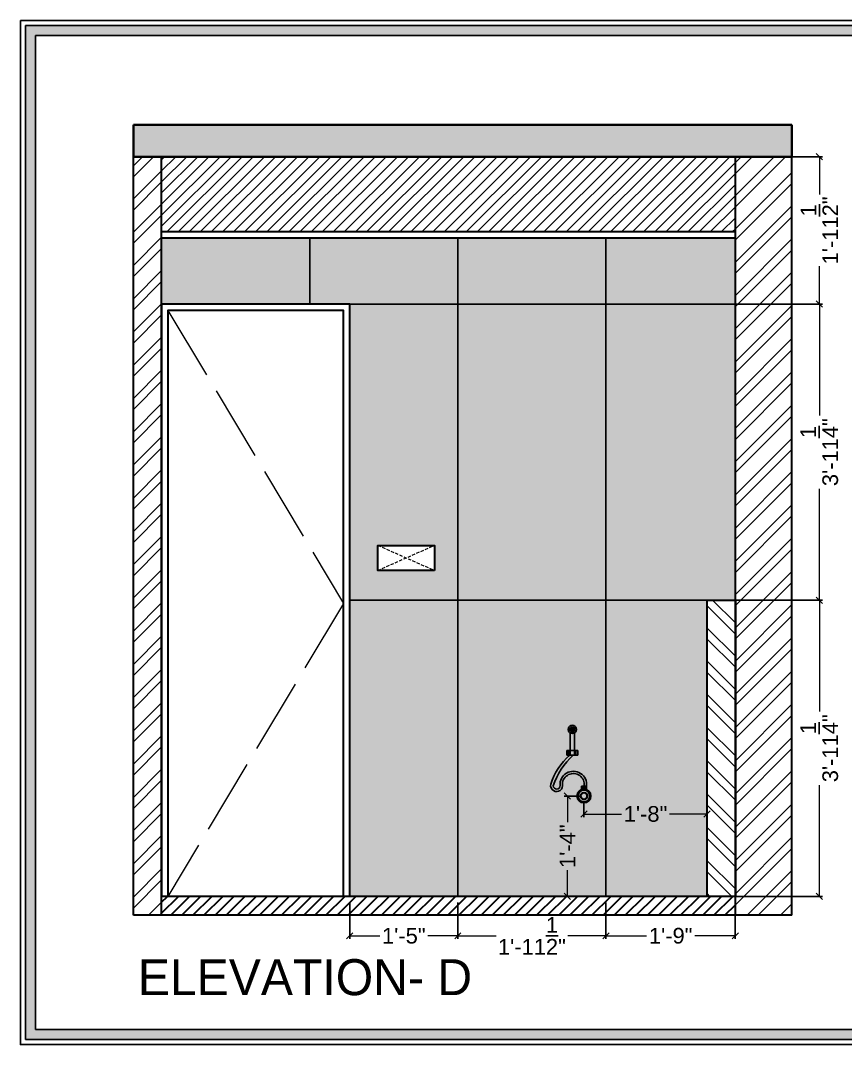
# Model space of a CAD drawing. Header units: millimetres. Extents: x 56222 to 3066687, y -650199 to -121287.
# Drawn here: x 156851.5 to 156983.1, y -180407.4 to -180244 of the extents above; entities that cross this region are included whole.
import ezdxf

# ---------------------------------------------------------------- set-up
doc = ezdxf.new("R2010")
doc.units = ezdxf.units.MM
doc.header["$MEASUREMENT"] = 0
doc.header["$PDMODE"] = 35
for name, pattern in [('ACAD_ISO02W100', [15, 12, -3]), ('DASHED', [0.75, 0.5, -0.25]), ('DASHED2', [0.375, 0.25, -0.125])]:
    doc.linetypes.add(name, pattern=pattern)
doc.layers.get('Defpoints').update_dxf_attribs({"color": 220})
doc.layers.add('AR HATCH-7', color=7, linetype='Continuous')
doc.layers.add('SANIT', color=232, linetype='Continuous')
for name, color, linetype, lineweight in [('dim05', 1, 'Continuous', 13), ('el', 7, 'Continuous', 20), ('ELEC-wires', 1, 'DASHED2', 13), ('Flooring', 253, 'Continuous', 30), ('FURNITURE', 32, 'Continuous', 9), ('NAME PLATE', 7, 'Continuous', 25), ('sec. mark', 5, 'Continuous', 25), ('wall', 7, 'Continuous', 30), ('XX~SLAB ( BEAM )~ ( DIM )', 7, 'Continuous', 9)]:
    doc.layers.add(name, color=color, linetype=linetype, lineweight=lineweight)
doc.layers.add('hatch', color=253, linetype='Continuous', lineweight=0, transparency=0.4)
doc.styles.add('Arial', font='arial.ttf')
doc.styles.add('DATE', font='swissc.ttf', dxfattribs={"height": 6.75})
doc.styles.get("Standard").update_dxf_attribs({"font": 'arial.ttf', "height": 6})
doc.dimstyles.new('ISO-25', dxfattribs={"dimtxt": 2.5, "dimasz": 1, "dimexe": 0.5, "dimexo": 1, "dimtad": 0, "dimdec": 1, "dimlunit": 4, "dimtxsty": 'Standard', "dimblk": 'OBLIQUE', "dimcen": 2.5, "dimclrd": 1, "dimclre": 1, "dimclrt": 5, "dimadec": 0, "dimazin": 0, "dimtfac": 1, "dimtdec": 1, "dimtmove": 0, "dimatfit": 3, "dimfxl": 1, "dimlwd": -1, "dimarcsym": 0})
pattern_1 = [(45, (11337.6239, -2197.0008), (-0.8838834765, 0.8838834765), [])]

# ---------------------------------------------------------------- blocks, each defined once
blk = doc.blocks.new('6616')
at = {"color": 242, "linetype": 'DASHED', "true_color": 0xcd2027}
for p, q in [((386784.79, -36915.77), (386775.78, -36911.78)), ((386784.79, -36911.78), (386775.78, -36915.77))]:
    blk.add_line(p, q, dxfattribs=at)
at = {"layer": 'ELEC-wires', "color": 5, "linetype": 'ByBlock', "lineweight": 30, "ltscale": 4}
blk.add_lwpolyline([(386775.78, -36911.78), (386784.79, -36911.78), (386784.79, -36915.77), (386775.78, -36915.77)], close=True, dxfattribs=at)
blk = doc.blocks.new('HANDSPRAY')
at = {"layer": 'SANIT'}
h = blk.add_hatch(dxfattribs=at)
h.set_pattern_fill('DOTS', color=256, scale=100, angle=270, style=0)
h.set_pattern_definition([(90, (24140.49514, 35168.0262), (0.2395833333, 0.1197916667), [0, -0.2395833333])])
h.paths.add_polyline_path([(20863.85, 3019.23, -1), (20863.05, 3019.23, -1)])
for p, q in [((20863.11, 3015.12), (20863.11, 3018.66)), ((20863.79, 3015.12), (20863.79, 3018.66)), ((20862.56, 3015.89), (20862.86, 3015.89)), ((20862.56, 3015.89), (20862.56, 3015.12)), ((20862.86, 3015.89), (20862.86, 3015.12)), ((20864.04, 3015.89), (20864.33, 3015.89)), ((20864.04, 3015.89), (20864.04, 3015.12)), ((20864.33, 3015.89), (20864.33, 3015.12)), ((20862.56, 3015.12), (20864.33, 3015.12)), ((20864.94, 3010.18), (20865.73, 3010.18)), ((20864.94, 3009.63), (20864.94, 3010.18)), ((20865.05, 3010.18), (20865.05, 3009.68)), ((20865.17, 3009.53), (20865.17, 3009.52)), ((20865.21, 3010.18), (20865.21, 3009.71)), ((20865.47, 3010.18), (20865.47, 3009.7)), ((20865.5, 3009.53), (20865.5, 3009.51)), ((20865.63, 3010.18), (20865.63, 3009.66)), ((20865.73, 3009.63), (20865.73, 3010.18))]:
    blk.add_line(p, q, dxfattribs=at)
blk.add_lwpolyline([(20862.86, 3015.89), (20864.33, 3015.89)], dxfattribs=at)
for centre, radius in [((20863.45, 3019.23), 0.663), ((20863.45, 3019.23), 0.398), ((20865.31, 3008.61), 1.11), ((20865.31, 3008.61), 0.929), ((20865.31, 3008.61), 0.575), ((20865.31, 3008.61), 0.486)]:
    blk.add_circle(centre, radius, dxfattribs=at)
for centre, radius, start, end in [((20869.69, 3007.47), 10.13, 130.9639, 162.7048), ((20871.18, 3006.67), 11.34, 131.8666, 161.6382), ((20863.62, 3010.44), 2.12, 353.1553, 184.7321), ((20863.62, 3010.44), 1.75, 353.1553, 176.3727), ((20860.95, 3010.28), 0.955, 168.0925, 16.222), ((20860.96, 3010.27), 0.543, 182.6562, 359.3006)]:
    blk.add_arc(centre, radius, start, end, dxfattribs=at)
blk = doc.blocks.new('_Oblique')
at = {"layer": 'wall', "color": 0, "lineweight": -2}
blk.add_line((-0.5, -0.5), (0.5, 0.5), dxfattribs=at)
blk = doc.blocks.new('*D824')
at = {"layer": 'Defpoints', "color": 0, "lineweight": 25, "transparency": 16777216}
for p in [(156941.39, -180367.76), (156961.03, -180367.76), (156941.39, -180370.63)]:
    blk.add_point(p, dxfattribs=at)
at = {"layer": 'dim05', "color": 1, "linetype": 'Continuous', "lineweight": -2, "transparency": 16777216}
for p, q in [((156941.39, -180368.76), (156941.39, -180371.13)), ((156961.03, -180368.76), (156961.03, -180371.13))]:
    blk.add_line(p, q, dxfattribs=at)
at = {"layer": 'dim05', "color": 1, "linetype": 'Continuous', "transparency": 16777216}
for p, q in [((156941.39, -180370.63), (156947.38, -180370.63)), ((156961.03, -180370.63), (156955.04, -180370.63))]:
    blk.add_line(p, q, dxfattribs=at)
at = {"layer": 'dim05', "color": 1, "transparency": 16777216, "rotation": 180}
blk.add_blockref('_Oblique', (156941.39, -180370.63), dxfattribs=at)
at = {"layer": 'dim05', "color": 1, "transparency": 16777216}
blk.add_blockref('_Oblique', (156961.03, -180370.63), dxfattribs=at)
at = {"layer": 'dim05', "color": 5, "lineweight": 25, "transparency": 16777216, "insert": (156951.21, -180370.63), "char_height": 2.5, "attachment_point": 5, "style": 'Arial'}
blk.add_mtext('1\'-8"', dxfattribs=at)
blk = doc.blocks.new('*D825')
at = {"layer": 'Defpoints', "color": 0, "lineweight": 25, "transparency": 16777216}
for p in [(156941.89, -180367.76), (156938.76, -180383.76), (156941.4, -180383.76)]:
    blk.add_point(p, dxfattribs=at)
at = {"layer": 'dim05', "color": 1, "linetype": 'Continuous', "lineweight": -2, "transparency": 16777216}
for p, q in [((156940.89, -180367.76), (156938.26, -180367.76)), ((156940.4, -180383.76), (156938.26, -180383.76))]:
    blk.add_line(p, q, dxfattribs=at)
at = {"layer": 'dim05', "color": 1, "linetype": 'Continuous', "transparency": 16777216}
for p, q in [((156938.76, -180367.76), (156938.76, -180371.93)), ((156938.76, -180383.76), (156938.76, -180379.59))]:
    blk.add_line(p, q, dxfattribs=at)
at = {"layer": 'dim05', "color": 1, "transparency": 16777216}
for p, rotation in [((156938.76, -180367.76), 90), ((156938.76, -180383.76), 270)]:
    blk.add_blockref('_Oblique', p, dxfattribs=dict(at, rotation=rotation))
at = {"layer": 'dim05', "color": 5, "lineweight": 25, "transparency": 16777216, "insert": (156938.76, -180375.76), "char_height": 2.5, "attachment_point": 5, "rotation": 90, "style": 'Arial'}
blk.add_mtext('1\'-4"', dxfattribs=at)
blk = doc.blocks.new('*D826')
at = {"layer": 'Defpoints', "color": 0, "lineweight": 25, "transparency": 16777216}
for p in [(156921.28, -180383.76), (156944.9, -180383.76), (156944.9, -180390.06)]:
    blk.add_point(p, dxfattribs=at)
at = {"layer": 'dim05', "color": 1, "linetype": 'Continuous', "lineweight": -2, "transparency": 16777216}
for p, q in [((156921.28, -180384.76), (156921.28, -180390.56)), ((156944.9, -180384.76), (156944.9, -180390.56))]:
    blk.add_line(p, q, dxfattribs=at)
at = {"layer": 'dim05', "color": 1, "linetype": 'Continuous', "transparency": 16777216}
for p, q in [((156921.28, -180390.06), (156927.38, -180390.06)), ((156944.9, -180390.06), (156938.8, -180390.06))]:
    blk.add_line(p, q, dxfattribs=at)
at = {"layer": 'dim05', "color": 1, "transparency": 16777216, "rotation": 180}
blk.add_blockref('_Oblique', (156921.28, -180390.06), dxfattribs=at)
at = {"layer": 'dim05', "color": 1, "transparency": 16777216}
blk.add_blockref('_Oblique', (156944.9, -180390.06), dxfattribs=at)
at = {"layer": 'dim05', "color": 5, "lineweight": 25, "transparency": 16777216, "insert": (156933.09, -180390.06), "char_height": 2.5, "attachment_point": 5, "style": 'Arial'}
blk.add_mtext('1\'-11{\\H1x;\\S1/2;}"', dxfattribs=at)
blk = doc.blocks.new('*D827')
at = {"layer": 'Defpoints', "color": 0, "lineweight": 25, "transparency": 16777216}
for p in [(156944.9, -180383.76), (156965.53, -180383.76), (156965.53, -180390.06)]:
    blk.add_point(p, dxfattribs=at)
at = {"layer": 'dim05', "color": 1, "linetype": 'Continuous', "lineweight": -2, "transparency": 16777216}
for p, q in [((156944.9, -180384.76), (156944.9, -180390.56)), ((156965.53, -180384.76), (156965.53, -180390.56))]:
    blk.add_line(p, q, dxfattribs=at)
at = {"layer": 'dim05', "color": 1, "linetype": 'Continuous', "transparency": 16777216}
for p, q in [((156944.9, -180390.06), (156951.39, -180390.06)), ((156965.53, -180390.06), (156959.05, -180390.06))]:
    blk.add_line(p, q, dxfattribs=at)
at = {"layer": 'dim05', "color": 1, "transparency": 16777216, "rotation": 180}
blk.add_blockref('_Oblique', (156944.9, -180390.06), dxfattribs=at)
at = {"layer": 'dim05', "color": 1, "transparency": 16777216}
blk.add_blockref('_Oblique', (156965.53, -180390.06), dxfattribs=at)
at = {"layer": 'dim05', "color": 5, "lineweight": 25, "transparency": 16777216, "insert": (156955.22, -180390.06), "char_height": 2.5, "attachment_point": 5, "style": 'Arial'}
blk.add_mtext('1\'-9"', dxfattribs=at)
blk = doc.blocks.new('*D828')
at = {"layer": 'Defpoints', "color": 0, "lineweight": 25, "transparency": 16777216}
for p in [(156904.03, -180383.76), (156921.28, -180383.76), (156904.03, -180390.06)]:
    blk.add_point(p, dxfattribs=at)
at = {"layer": 'dim05', "color": 1, "linetype": 'Continuous', "lineweight": -2, "transparency": 16777216}
for p, q in [((156904.03, -180384.76), (156904.03, -180390.56)), ((156921.28, -180384.76), (156921.28, -180390.56))]:
    blk.add_line(p, q, dxfattribs=at)
at = {"layer": 'dim05', "color": 1, "linetype": 'Continuous', "transparency": 16777216}
for p, q in [((156904.03, -180390.06), (156908.83, -180390.06)), ((156921.28, -180390.06), (156916.49, -180390.06))]:
    blk.add_line(p, q, dxfattribs=at)
at = {"layer": 'dim05', "color": 1, "transparency": 16777216, "rotation": 180}
blk.add_blockref('_Oblique', (156904.03, -180390.06), dxfattribs=at)
at = {"layer": 'dim05', "color": 1, "transparency": 16777216}
blk.add_blockref('_Oblique', (156921.28, -180390.06), dxfattribs=at)
at = {"layer": 'dim05', "color": 5, "lineweight": 25, "transparency": 16777216, "insert": (156912.66, -180390.06), "char_height": 2.5, "attachment_point": 5, "style": 'Arial'}
blk.add_mtext('1\'-5"', dxfattribs=at)
blk = doc.blocks.new('*D829')
at = {"layer": 'Defpoints', "color": 0, "lineweight": 25, "transparency": 16777216}
for p in [(156961.03, -180336.52), (156978.93, -180336.52), (156961.03, -180383.76)]:
    blk.add_point(p, dxfattribs=at)
at = {"layer": 'dim05', "color": 1, "linetype": 'Continuous', "lineweight": -2, "transparency": 16777216}
for p, q in [((156962.03, -180336.52), (156979.43, -180336.52)), ((156962.03, -180383.76), (156979.43, -180383.76))]:
    blk.add_line(p, q, dxfattribs=at)
at = {"layer": 'dim05', "color": 1, "linetype": 'Continuous', "transparency": 16777216}
for p, q in [((156978.93, -180336.52), (156978.93, -180354.27)), ((156978.93, -180383.76), (156978.93, -180366.01))]:
    blk.add_line(p, q, dxfattribs=at)
at = {"layer": 'dim05', "color": 1, "transparency": 16777216}
for p, rotation in [((156978.93, -180336.52), 90), ((156978.93, -180383.76), 270)]:
    blk.add_blockref('_Oblique', p, dxfattribs=dict(at, rotation=rotation))
at = {"layer": 'dim05', "color": 5, "lineweight": 25, "transparency": 16777216, "insert": (156978.93, -180360.14), "char_height": 2.5, "attachment_point": 5, "rotation": 90, "style": 'Arial'}
blk.add_mtext('3\'-11{\\H1x;\\S1/4;}"', dxfattribs=at)
blk = doc.blocks.new('*D830')
at = {"layer": 'Defpoints', "color": 0, "lineweight": 25, "transparency": 16777216}
for p in [(156961.03, -180289.27), (156978.93, -180289.27), (156961.03, -180336.52)]:
    blk.add_point(p, dxfattribs=at)
at = {"layer": 'dim05', "color": 1, "linetype": 'Continuous', "lineweight": -2, "transparency": 16777216}
for p, q in [((156962.03, -180289.27), (156979.43, -180289.27)), ((156962.03, -180336.52), (156979.43, -180336.52))]:
    blk.add_line(p, q, dxfattribs=at)
at = {"layer": 'dim05', "color": 1, "linetype": 'Continuous', "transparency": 16777216}
for p, q in [((156978.93, -180289.27), (156978.93, -180307.03)), ((156978.93, -180336.52), (156978.93, -180318.76))]:
    blk.add_line(p, q, dxfattribs=at)
at = {"layer": 'dim05', "color": 1, "transparency": 16777216}
for p, rotation in [((156978.93, -180289.27), 90), ((156978.93, -180336.52), 270)]:
    blk.add_blockref('_Oblique', p, dxfattribs=dict(at, rotation=rotation))
at = {"layer": 'dim05', "color": 5, "lineweight": 25, "transparency": 16777216, "insert": (156978.93, -180312.9), "char_height": 2.5, "attachment_point": 5, "rotation": 90, "style": 'Arial'}
blk.add_mtext('3\'-11{\\H1x;\\S1/4;}"', dxfattribs=at)
blk = doc.blocks.new('*D831')
at = {"layer": 'Defpoints', "color": 0, "lineweight": 25, "transparency": 16777216}
for p in [(156965.53, -180265.76), (156978.93, -180265.76), (156965.53, -180289.27)]:
    blk.add_point(p, dxfattribs=at)
at = {"layer": 'dim05', "color": 1, "linetype": 'Continuous', "lineweight": -2, "transparency": 16777216}
for p, q in [((156966.53, -180265.76), (156979.43, -180265.76)), ((156966.53, -180289.27), (156979.43, -180289.27))]:
    blk.add_line(p, q, dxfattribs=at)
at = {"layer": 'dim05', "color": 1, "linetype": 'Continuous', "transparency": 16777216}
for p, q in [((156978.93, -180265.76), (156978.93, -180271.8)), ((156978.93, -180289.27), (156978.93, -180283.23))]:
    blk.add_line(p, q, dxfattribs=at)
at = {"layer": 'dim05', "color": 1, "transparency": 16777216}
for p, rotation in [((156978.93, -180265.76), 90), ((156978.93, -180289.27), 270)]:
    blk.add_blockref('_Oblique', p, dxfattribs=dict(at, rotation=rotation))
at = {"layer": 'dim05', "color": 5, "lineweight": 25, "transparency": 16777216, "insert": (156978.93, -180277.52), "char_height": 2.5, "attachment_point": 5, "rotation": 90, "style": 'Arial'}
blk.add_mtext('1\'-11{\\H1x;\\S1/2;}"', dxfattribs=at)

msp = doc.modelspace()

# ---------------------------------------------------------------- hatches: boundary and pattern name
at = {"layer": 'AR HATCH-7', "lineweight": 30, "transparency": 33554559}
h = msp.add_hatch(dxfattribs=at)
h.set_pattern_fill('ANSI31', color=9, scale=10)
h.set_pattern_definition(pattern_1)
h.paths.add_polyline_path([(156874.033, -180383.761), (156874.033, -180386.761), (156965.533, -180386.761), (156965.533, -180383.761)])
at = {"layer": 'hatch'}
h = msp.add_hatch(dxfattribs=at)
h.set_pattern_fill('AR-CONC', color=256, scale=0.5)
h.set_pattern_definition([(50, (11337.624, -2202.9407), (3.586300913, -0.313760675), [0.375, -4.125]), (355, (11337.624, -2202.9407), (-0.69375667, 3.76096067), [0.3, -3.3]), (100.4514445, (11337.9228, -2202.9668), (2.892544234, 3.447199955), [0.31870096, -3.50571056]), (46.1842, (11337.624, -2201.9407), (5.33620665, -0.8275964), [0.5625, -6.1875]), (96.6356355, (11338.0686, -2202.0096), (4.67330973, 4.870593), [0.47805171, -5.2585688]), (351.184164, (11337.624, -2201.9407), (4.67330973, 4.870593), [0.45, -4.95]), (21, (11338.124, -2202.1907), (2.98453526, -2.013094453), [0.375, -4.125]), (326, (11338.124, -2202.1907), (1.21657666, 3.625750225), [0.3, -3.3]), (71.4514447, (11338.3726, -2202.3584), (4.201111884, 1.612655764), [0.31870095, -3.50571056]), (37.5, (11337.6239, -2202.9407), (0.0607992766, 1.664469269), [0, -3.26, 0, -3.35, 0, -3.3125]), (7.5, (11337.624, -2202.9407), (1.315347687, 1.97205856), [0, -1.91, 0, -3.185, 0, -1.2625]), (327.5, (11336.5089, -2202.9407), (2.669112181, -0.112774359), [0, -1.25, 0, -3.9, 0, -5.175]), (317.5, (11336.009, -2202.9407), (2.915930847, 0.500524912), [0, -1.625, 0, -2.59, 0, -3.675])])
h.paths.add_polyline_path([(156974.533, -180265.761), (156974.533, -180260.701), (156869.533, -180260.701), (156869.533, -180265.761)])
at = {"layer": 'hatch', "ltscale": 10}
h = msp.add_hatch(dxfattribs=at)
h.set_pattern_fill('ANSI32', color=256, scale=10, style=0)
h.set_pattern_definition([(45, (11337.624, -2197.0008), (-2.65165043, 2.65165043), []), (45, (11339.3917, -2197.0008), (-2.65165043, 2.65165043), [])])
h.paths.add_polyline_path([(156874.033, -180265.761), (156869.533, -180265.761), (156869.533, -180386.761), (156874.033, -180386.761)])
h.paths.add_polyline_path([(156974.533, -180265.761), (156965.533, -180265.761), (156965.533, -180386.761), (156974.533, -180386.761)])
at = {"layer": 'hatch'}
h = msp.add_hatch(dxfattribs=at)
h.set_pattern_fill('ANSI31', color=6, scale=10)
h.set_pattern_definition(pattern_1)
h.paths.add_polyline_path([(156965.533, -180277.761), (156965.533, -180265.761), (156874.033, -180265.761), (156874.033, -180277.761)])
at = {"layer": 'hatch', "linetype": 'Continuous', "lineweight": 25}
h = msp.add_hatch(dxfattribs=at)
h.set_pattern_fill('ANSI32', color=256, scale=10, angle=90, style=0)
h.set_pattern_definition([(135, (3215.0175, 534.9752), (-2.65165043, -2.65165043), []), (135, (3215.0175, 536.743), (-2.65165043, -2.65165043), [])])
h.paths.add_polyline_path([(156965.533, -180336.517), (156961.033, -180336.517), (156961.033, -180383.761), (156965.533, -180383.761)])
at = {"layer": 'NAME PLATE', "true_color": 0xd39e00}
h = msp.add_hatch(color=42, dxfattribs=at)
h.paths.add_polyline_path([(156852.334, -180406.593), (157082.141, -180406.593), (157082.141, -180244.837), (156852.334, -180244.837)])
h.paths.add_polyline_path([(156853.947, -180404.98), (157080.528, -180404.98), (157080.528, -180246.45), (156853.947, -180246.45)], flags=16)
at = {"layer": 'XX~SLAB ( BEAM )~ ( DIM )', "linetype": 'Continuous', "lineweight": 25, "true_color": 0xd0e9ce, "transparency": 33554559}
h = msp.add_hatch(dxfattribs=at)
h.set_pattern_fill('HOUND', color=254, angle=45)
h.set_pattern_definition([(45, (2741.44453, 630.783294), (0.132582521472, 0.22097086912), [1, -0.5]), (135, (2741.44453, 630.783294), (0.132582521472, -0.22097086912), [1, -0.5])])
h.paths.add_polyline_path([(156961.033, -180336.517), (156944.899, -180336.517), (156944.899, -180383.761), (156961.033, -180383.761)])
h.paths.add_polyline_path([(156944.899, -180336.517), (156921.277, -180336.517), (156921.277, -180383.761), (156944.899, -180383.761)])
h.paths.add_polyline_path([(156921.277, -180336.517), (156904.033, -180336.517), (156904.033, -180383.761), (156921.277, -180383.761)])
h.paths.add_polyline_path([(156921.277, -180289.273), (156904.033, -180289.273), (156904.033, -180336.517), (156921.277, -180336.517)])
h.paths.add_polyline_path([(156917.537, -180327.768), (156917.537, -180331.754), (156908.53, -180331.754), (156908.53, -180327.768)], flags=16)
h.paths.add_polyline_path([(156944.899, -180289.273), (156921.277, -180289.273), (156921.277, -180336.517), (156944.899, -180336.517)])
h.paths.add_polyline_path([(156965.533, -180289.273), (156944.899, -180289.273), (156944.899, -180336.517), (156961.033, -180336.517), (156965.533, -180336.517)])
h.paths.add_polyline_path([(156965.626, -180278.761), (156944.992, -180278.761), (156944.899, -180289.273), (156965.533, -180289.273)])
h.paths.add_polyline_path([(156944.899, -180278.761), (156921.277, -180278.761), (156921.277, -180289.273), (156944.899, -180289.273)])
h.paths.add_polyline_path([(156921.277, -180278.761), (156897.655, -180278.761), (156897.655, -180289.273), (156921.277, -180289.273)])
h.paths.add_polyline_path([(156897.655, -180278.761), (156874.033, -180278.761), (156874.033, -180289.273), (156897.655, -180289.273)])

# ---------------------------------------------------------------- linework, layer by layer
at = {"color": 6, "lineweight": 30}
for p, q in [((156965.533, -180277.761), (156874.033, -180277.761)), ((156965.533, -180278.761), (156874.033, -180278.761))]:
    msp.add_line(p, q, dxfattribs=at)
at = {"layer": 'dim05', "color": 1, "lineweight": 35}
for p, q in [((156974.533, -180260.701), (156869.533, -180260.701)), ((156869.533, -180260.701), (156869.533, -180265.761)), ((156974.533, -180260.701), (156974.533, -180265.761)), ((156974.533, -180265.761), (156869.533, -180265.761))]:
    msp.add_line(p, q, dxfattribs=at)
at = {"layer": 'Flooring', "ltscale": 4}
msp.add_line((156965.533, -180383.761), (156874.033, -180383.761), dxfattribs=at)
at = {"layer": 'FURNITURE', "color": 9, "linetype": 'ACAD_ISO02W100', "lineweight": 5, "true_color": 0xc7c8ca}
for p, q in [((156875.033, -180290.273), (156903.033, -180337.017)), ((156903.033, -180337.017), (156875.033, -180383.761))]:
    msp.add_line(p, q, dxfattribs=at)
at = {"layer": 'NAME PLATE', "color": 42, "true_color": 0xd39e00}
for points in [[(156851.527, -180244.031), (157082.948, -180244.031), (157082.948, -180407.4), (156851.527, -180407.4)], [(156852.334, -180244.837), (157082.141, -180244.837), (157082.141, -180406.593), (156852.334, -180406.593)], [(156853.947, -180246.45), (157080.528, -180246.45), (157080.528, -180404.98), (156853.947, -180404.98)]]:
    msp.add_lwpolyline(points, close=True, dxfattribs=at)
at = {"layer": 'wall', "lineweight": 30}
for p, q in [((156869.533, -180386.761), (156869.533, -180265.761)), ((156874.033, -180386.761), (156874.033, -180265.761)), ((156965.533, -180386.761), (156965.533, -180265.761)), ((156974.533, -180386.761), (156974.533, -180265.761)), ((156974.533, -180386.761), (156869.533, -180386.761))]:
    msp.add_line(p, q, dxfattribs=at)
for points in [[(156904.033, -180383.761), (156904.033, -180289.273), (156874.033, -180289.273), (156874.033, -180383.761)], [(156903.033, -180383.761), (156903.033, -180290.273), (156875.033, -180290.273), (156875.033, -180383.761)]]:
    msp.add_lwpolyline(points, dxfattribs=at)
msp.add_lwpolyline([(156961.033, -180336.517), (156965.533, -180336.517), (156965.533, -180383.761), (156961.033, -180383.761)], close=True, dxfattribs=at)
at = {"layer": 'XX~SLAB ( BEAM )~ ( DIM )', "color": 85, "lineweight": 25, "true_color": 0x689457}
for points in [[(156874.033, -180289.273), (156897.655, -180289.273), (156897.655, -180278.761), (156874.033, -180278.761)], [(156921.277, -180289.273), (156897.655, -180289.273), (156897.655, -180278.761), (156921.277, -180278.761)], [(156904.033, -180336.517), (156921.277, -180336.517), (156921.277, -180289.273), (156904.033, -180289.273)], [(156944.899, -180336.517), (156921.277, -180336.517), (156921.277, -180289.273), (156944.899, -180289.273)], [(156904.033, -180336.517), (156921.277, -180336.517), (156921.277, -180383.761), (156904.033, -180383.761)], [(156944.899, -180336.517), (156921.277, -180336.517), (156921.277, -180383.761), (156944.899, -180383.761)], [(156944.899, -180336.517), (156961.033, -180336.517), (156961.033, -180383.761), (156944.899, -180383.761)]]:
    msp.add_lwpolyline(points, close=True, dxfattribs=at)
for points in [[(156921.277, -180278.761), (156921.277, -180289.273), (156944.899, -180289.273), (156944.899, -180278.761)], [(156965.533, -180278.761), (156965.533, -180289.273), (156944.899, -180289.273), (156944.899, -180278.761)], [(156965.533, -180336.517), (156965.533, -180336.517), (156965.533, -180289.273), (156944.899, -180289.273), (156944.899, -180336.517), (156961.033, -180336.517)]]:
    msp.add_lwpolyline(points, dxfattribs=at)
at = {"layer": 'XX~SLAB ( BEAM )~ ( DIM )', "color": 1, "lineweight": 25}
msp.add_lwpolyline([(156874.033, -180290.761), (156874.033, -180289.273), (156904.033, -180289.273), (156904.033, -180290.761)], dxfattribs=at)

# ---------------------------------------------------------------- block references
at = {"layer": 'el', "color": 1, "rotation": 180}
msp.add_blockref('6616', (543693.321, -217243.538), dxfattribs=at)
at = {"layer": 'FURNITURE'}
msp.add_blockref('HANDSPRAY', (136076.08, -183376.366), dxfattribs=at)

# ---------------------------------------------------------------- texts
at = {"layer": 'sec. mark', "lineweight": 20, "insert": (156866.789, -180393.786), "char_height": 5.74001, "attachment_point": 1, "style": 'DATE'}
msp.add_mtext_dynamic_manual_height_columns('\\pxqc;{\\fCentury Gothic|b0|i0|c0|p34;\\C5;ELEVATION- D}', width=60.21435, gutter_width=1, heights=[0], dxfattribs=at)

# ---------------------------------------------------------------- dimensions: what is measured, and where the dimension line sits
at = {"layer": 'dim05', "color": 27, "lineweight": 25, "true_color": 0x7d5120}
for base, p1, p2, override, picture, middle in [((156978.932, -180265.761), (156965.533, -180289.273), (156965.533, -180265.761), {"dimtxsty": 'Arial', "dimtmove": 1}, '*D831', (156978.932, -180277.517)), ((156978.932, -180289.273), (156961.033, -180336.517), (156961.033, -180289.273), {"dimdec": 2, "dimtxsty": 'Arial', "dimtmove": 1}, '*D830', (156978.932, -180312.895)), ((156978.932, -180336.517), (156961.033, -180383.761), (156961.033, -180336.517), {"dimdec": 2, "dimtxsty": 'Arial', "dimtmove": 1}, '*D829', (156978.932, -180360.139)), ((156938.76, -180383.761), (156941.888, -180367.761), (156941.401, -180383.761), {"dimdec": 0, "dimtxsty": 'Arial', "dimtmove": 1}, '*D825', (156938.76, -180375.761))]:
    dim = msp.add_linear_dim(base=base, p1=p1, p2=p2, angle=90, dimstyle='ISO-25', override=override, dxfattribs=at)
    dim.commit()
    dim.dimension.update_dxf_attribs({"geometry": picture, "text_midpoint": middle})
for base, p1, p2, override, picture, middle in [((156941.388, -180370.634), (156961.033, -180367.761), (156941.388, -180367.761), {"dimdec": 0, "dimtxsty": 'Arial', "dimtmove": 1}, '*D824', (156951.211, -180370.634)), ((156904.033, -180390.062), (156921.277, -180383.761), (156904.033, -180383.761), {"dimtxsty": 'Arial', "dimtmove": 1}, '*D828', (156912.655, -180390.062)), ((156944.899, -180390.062), (156921.277, -180383.761), (156944.899, -180383.761), {"dimtxsty": 'Arial', "dimtmove": 1}, '*D826', (156933.088, -180390.062)), ((156965.533, -180390.062), (156944.899, -180383.761), (156965.533, -180383.761), {"dimdec": 0, "dimtxsty": 'Arial', "dimtmove": 1}, '*D827', (156955.216, -180390.062))]:
    dim = msp.add_linear_dim(base=base, p1=p1, p2=p2, dimstyle='ISO-25', override=override, dxfattribs=at)
    dim.commit()
    dim.dimension.update_dxf_attribs({"geometry": picture, "text_midpoint": middle})

doc.saveas('drawing.dxf')
